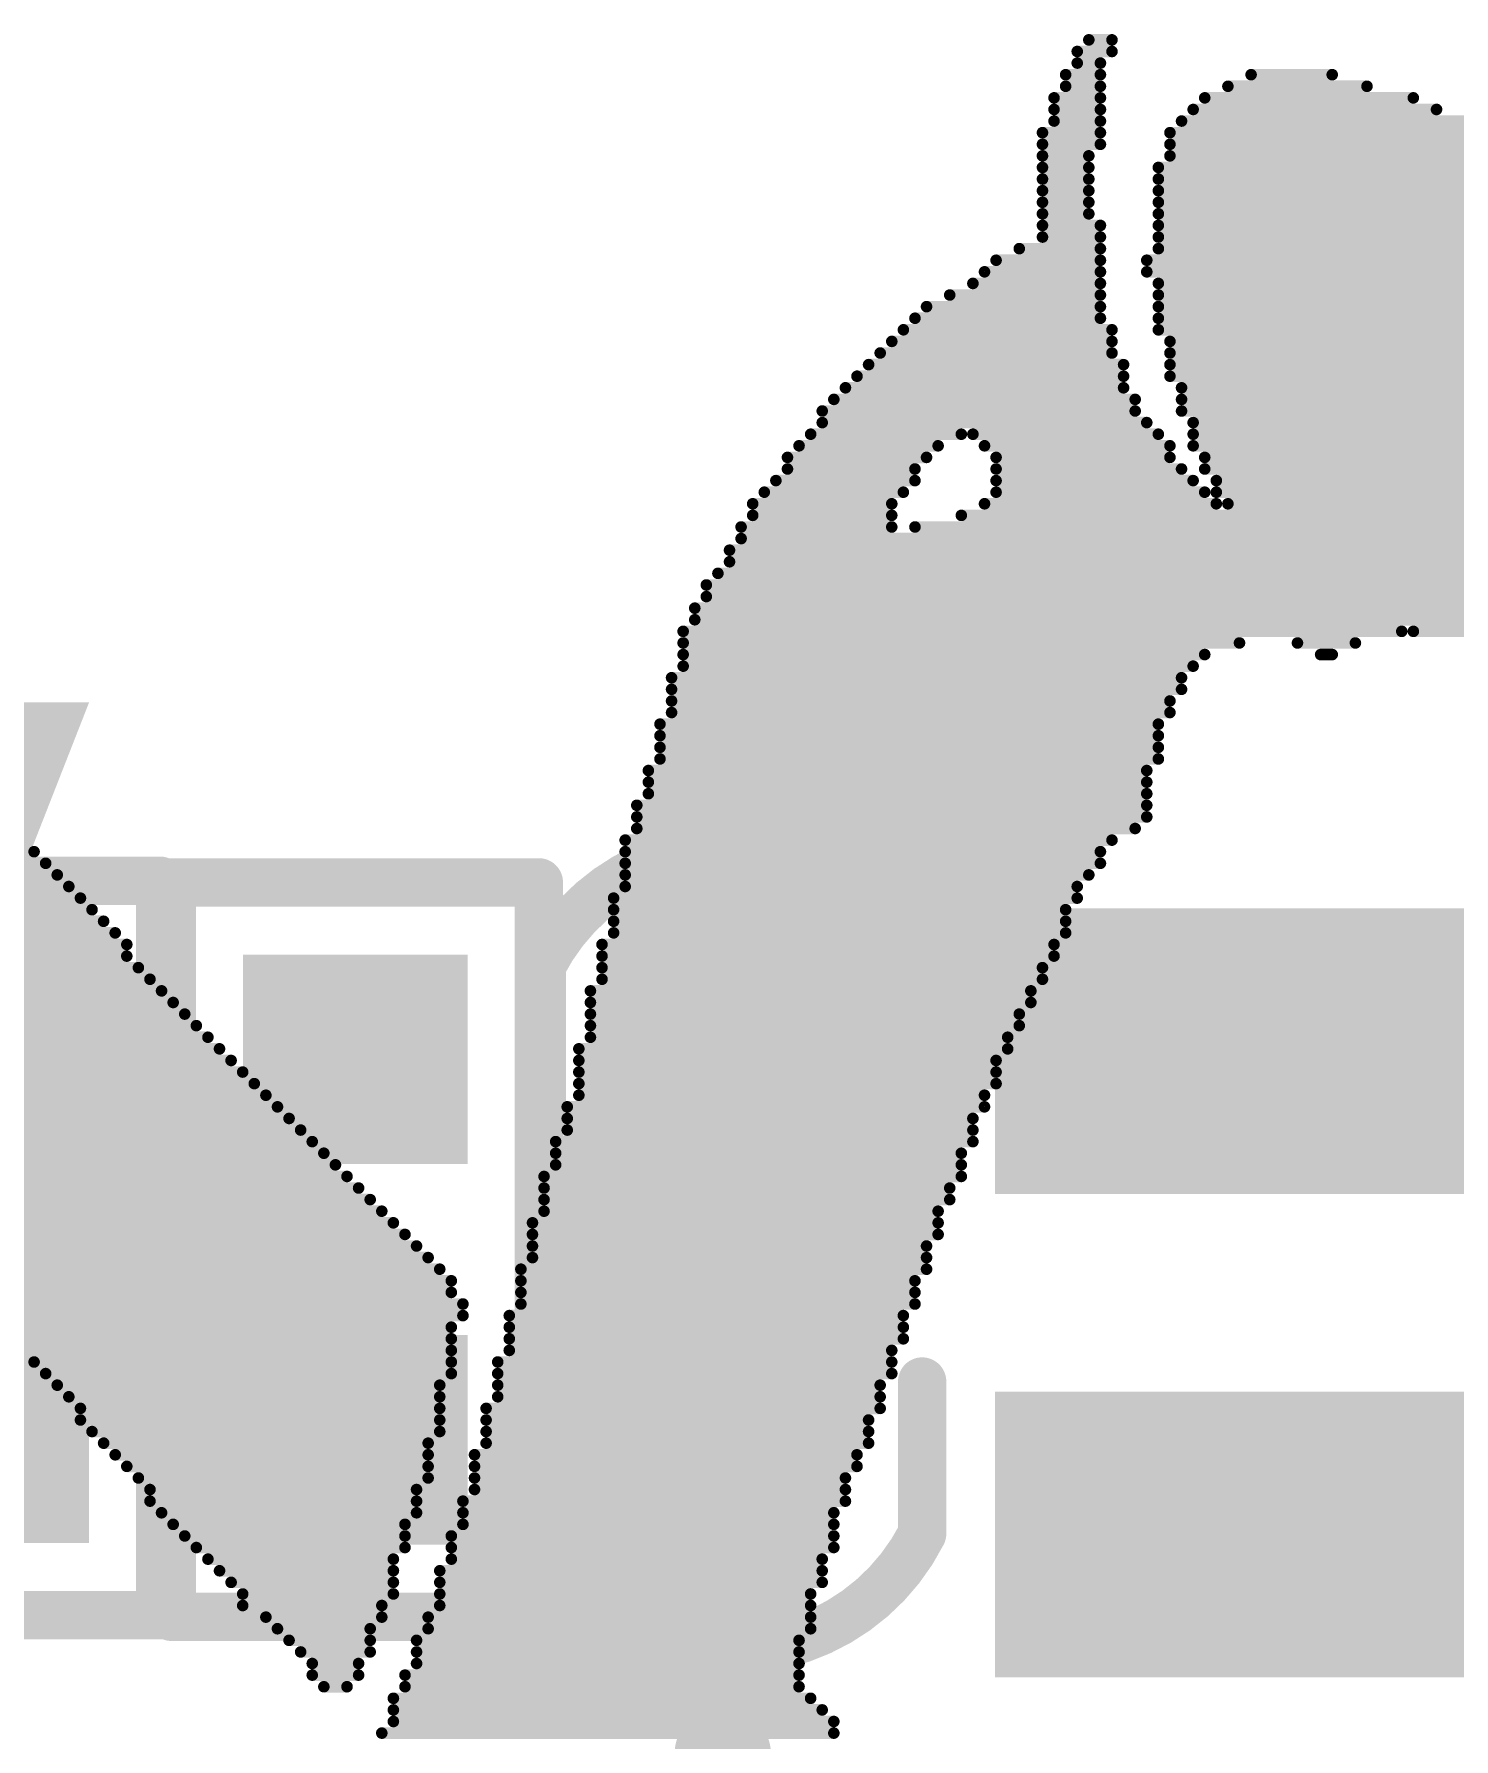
# Model space of a CAD drawing. Header units: millimetres. Extents: x -6 to 151, y -20 to 98.
# Drawn here: x 44.201 to 47.935, y 33.061 to 37.541 of the extents above; entities that cross this region are included whole.
import ezdxf

# ---------------------------------------------------------------- set-up
doc = ezdxf.new("R2010")
doc.units = ezdxf.units.MM
for name, color, linetype in [('BottomOverlay', 54, 'Continuous'), ('TopOverlay', 2, 'Continuous'), ('TopPaste', 8, 'Continuous'), ('TopSolder', 216, 'Continuous'), ('ViaHoleLayer', 16, 'Continuous')]:
    doc.layers.add(name, color=color, linetype=linetype)
doc.styles.add('Arial', font='arial.ttf', dxfattribs={"height": 0.2})

# ---------------------------------------------------------------- blocks, each defined once
blk = doc.blocks.new('SO8_WITH_PAD_39')
at = {"layer": 'TopPaste'}
for points in [[(1.925, -0.985), (1.925, -0.285), (3.475, -0.285), (3.475, -0.985)], [(1.925, -2.255), (1.925, -1.555), (3.475, -1.555), (3.475, -2.255)]]:
    blk.add_hatch(color=8, dxfattribs=at).paths.add_polyline_path(points)
at = {"layer": 'TopSolder'}
for points in [[(1.8996, -1.0104), (1.8996, -0.2596), (3.5004, -0.2596), (3.5004, -1.0104)], [(1.8996, -2.2804), (1.8996, -1.5296), (3.5004, -1.5296), (3.5004, -2.2804)]]:
    blk.add_hatch(color=216, dxfattribs=at).paths.add_polyline_path(points)
blk = doc.blocks.new('CAP0402_49')
at = {"layer": 'TopPaste'}
for points in [[(-0.75, 0.25), (-0.25, 0.25), (-0.25, -0.25), (-0.75, -0.25)], [(0.25, 0.25), (0.75, 0.25), (0.75, -0.25), (0.25, -0.25)]]:
    blk.add_hatch(color=8, dxfattribs=at).paths.add_polyline_path(points)
at = {"layer": 'TopSolder'}
for points in [[(-0.7754, 0.2754), (-0.2246, 0.2754), (-0.2246, -0.2754), (-0.7754, -0.2754)], [(0.2246, 0.2754), (0.7754, 0.2754), (0.7754, -0.2754), (0.2246, -0.2754)]]:
    blk.add_hatch(color=216, dxfattribs=at).paths.add_polyline_path(points)
at = {"layer": 'TopOverlay', "const_width": 0.127}
for points in [[(-0.7472, -0.4997, -0.613401), (-0.7463, 0.5002)], [(0.7472, 0.4997, -0.613401), (0.7463, -0.5002)]]:
    blk.add_lwpolyline(points, format="xyb", dxfattribs=at)
for points in [[(-0.7466, 0.5), (-0.3466, 0.5)], [(0.3466, 0.5), (0.7466, 0.5)], [(-0.7466, -0.5), (-0.3466, -0.5)], [(0.3466, -0.5), (0.7466, -0.5)]]:
    blk.add_lwpolyline(points, dxfattribs=at)
at = {"layer": 'TopOverlay', "const_width": 0.0635}
for points in [[(-0.7784, 0.5, 1), (-0.7149, 0.5, 1)], [(-0.778, 0.5002, 1), (-0.7145, 0.5002, 1)], [(-0.3784, 0.5, 1), (-0.3149, 0.5, 1)], [(0.3149, 0.5, 1), (0.3784, 0.5, 1)], [(0.7149, 0.5, 1), (0.7784, 0.5, 1)], [(0.7154, 0.4997, 1), (0.7789, 0.4997, 1)], [(-0.7789, -0.4997, 1), (-0.7154, -0.4997, 1)], [(-0.7784, -0.5, 1), (-0.7149, -0.5, 1)], [(-0.3784, -0.5, 1), (-0.3149, -0.5, 1)], [(0.3149, -0.5, 1), (0.3784, -0.5, 1)], [(0.7145, -0.5002, 1), (0.778, -0.5002, 1)], [(0.7149, -0.5, 1), (0.7784, -0.5, 1)]]:
    blk.add_lwpolyline(points, format="xyb", close=True, dxfattribs=at)
blk = doc.blocks.new('RES0402_101')
at = {"layer": 'TopPaste'}
for points in [[(-0.75, -0.27), (-0.75, 0.27), (-0.25, 0.27), (-0.25, -0.27)], [(0.25, -0.27), (0.25, 0.27), (0.75, 0.27), (0.75, -0.27)]]:
    blk.add_hatch(color=8, dxfattribs=at).paths.add_polyline_path(points)
at = {"layer": 'TopSolder'}
for points in [[(-0.7754, -0.2954), (-0.7754, 0.2954), (-0.2246, 0.2954), (-0.2246, -0.2954)], [(0.2246, -0.2954), (0.2246, 0.2954), (0.7754, 0.2954), (0.7754, -0.2954)]]:
    blk.add_hatch(color=216, dxfattribs=at).paths.add_polyline_path(points)
at = {"layer": 'TopOverlay', "const_width": 0.127}
for points in [[(-0.9652, -0.4826), (-0.9652, 0.4826)], [(0.9652, 0.4826), (-0.9652, 0.4826)], [(0.9652, -0.4826), (0.9652, 0.4826)], [(0.9652, -0.4826), (-0.9652, -0.4826)]]:
    blk.add_lwpolyline(points, dxfattribs=at)
at = {"layer": 'TopOverlay', "const_width": 0.0635}
for points in [[(-0.997, 0.4826, 1), (-0.9335, 0.4826, 1)], [(-0.997, 0.4826, 1), (-0.9335, 0.4826, 1)], [(0.9335, 0.4826, 1), (0.997, 0.4826, 1)], [(0.9335, 0.4826, 1), (0.997, 0.4826, 1)], [(-0.997, -0.4826, 1), (-0.9335, -0.4826, 1)], [(-0.997, -0.4826, 1), (-0.9335, -0.4826, 1)], [(0.9335, -0.4826, 1), (0.997, -0.4826, 1)], [(0.9335, -0.4826, 1), (0.997, -0.4826, 1)]]:
    blk.add_lwpolyline(points, format="xyb", close=True, dxfattribs=at)
blk = doc.blocks.new('RES0402_105')
at = {"layer": 'TopPaste'}
for points in [[(-0.75, -0.27), (-0.75, 0.27), (-0.25, 0.27), (-0.25, -0.27)], [(0.25, -0.27), (0.25, 0.27), (0.75, 0.27), (0.75, -0.27)]]:
    blk.add_hatch(color=8, dxfattribs=at).paths.add_polyline_path(points)
at = {"layer": 'TopSolder'}
for points in [[(-0.7754, -0.2954), (-0.7754, 0.2954), (-0.2246, 0.2954), (-0.2246, -0.2954)], [(0.2246, -0.2954), (0.2246, 0.2954), (0.7754, 0.2954), (0.7754, -0.2954)]]:
    blk.add_hatch(color=216, dxfattribs=at).paths.add_polyline_path(points)
at = {"layer": 'TopOverlay', "const_width": 0.127}
for points in [[(-0.9652, 0.4826), (0.9652, 0.4826)], [(-0.9652, 0.4826), (-0.9652, -0.4826)], [(0.9652, 0.4826), (0.9652, -0.4826)], [(-0.9652, -0.4826), (0.9652, -0.4826)]]:
    blk.add_lwpolyline(points, dxfattribs=at)
at = {"layer": 'TopOverlay', "const_width": 0.0635}
for points in [[(-0.997, 0.4826, 1), (-0.9335, 0.4826, 1)], [(-0.997, 0.4826, 1), (-0.9335, 0.4826, 1)], [(0.9335, 0.4826, 1), (0.997, 0.4826, 1)], [(0.9335, 0.4826, 1), (0.997, 0.4826, 1)], [(-0.997, -0.4826, 1), (-0.9335, -0.4826, 1)], [(-0.997, -0.4826, 1), (-0.9335, -0.4826, 1)], [(0.9335, -0.4826, 1), (0.997, -0.4826, 1)], [(0.9335, -0.4826, 1), (0.997, -0.4826, 1)]]:
    blk.add_lwpolyline(points, format="xyb", close=True, dxfattribs=at)

msp = doc.modelspace()

# ---------------------------------------------------------------- hatches: boundary and pattern name
at = {"layer": 'ViaHoleLayer'}
h = msp.add_hatch(color=16, dxfattribs=at)
edge = h.paths.add_edge_path()
edge.add_arc((46.0121, 33.0192), 0.127, 0, 360)

# ---------------------------------------------------------------- linework, layer by layer
at = {"layer": 'BottomOverlay', "const_width": 0.0305}
for points in [[(46.9443, 37.4955), (47.0357, 37.4955)], [(46.9748, 37.526), (47.0357, 37.526)], [(46.9443, 37.465), (47.0052, 37.465)], [(46.9138, 37.4345), (47.0052, 37.4345)], [(46.9138, 37.404), (47.0052, 37.404)], [(47.3405, 37.404), (47.7063, 37.404)], [(47.4015, 37.4345), (47.6148, 37.4345)], [(46.8833, 37.3736), (47.0052, 37.3736)], [(47.2796, 37.3736), (47.8282, 37.3736)], [(46.8833, 37.3431), (47.0052, 37.3431)], [(46.8833, 37.3126), (47.0052, 37.3126)], [(47.2186, 37.3126), (47.9806, 37.3126)], [(47.2491, 37.3431), (47.8892, 37.3431)], [(46.8528, 37.2821), (47.0052, 37.2821)], [(47.1881, 37.2821), (48.0111, 37.2821)], [(46.8528, 37.2516), (47.0052, 37.2516)], [(46.8528, 37.2212), (46.9748, 37.2212)], [(47.1881, 37.2516), (48.072, 37.2516)], [(47.1881, 37.2212), (48.1635, 37.2212)], [(46.8528, 37.1907), (46.9748, 37.1907)], [(47.1576, 37.1907), (48.2244, 37.1907)], [(46.8528, 37.1602), (46.9748, 37.1602)], [(46.8528, 37.1297), (46.9748, 37.1297)], [(47.1576, 37.1602), (48.2854, 37.1602)], [(47.1576, 37.1297), (48.3464, 37.1297)], [(46.8528, 37.0992), (46.9748, 37.0992)], [(47.1576, 37.0992), (48.4073, 37.0992)], [(46.8528, 37.0688), (46.9748, 37.0688)], [(47.1576, 37.0688), (48.4988, 37.0688)], [(46.8528, 37.0383), (47.0052, 37.0383)], [(46.8528, 37.0078), (47.0052, 37.0078)], [(47.1576, 37.0383), (48.6207, 37.0383)], [(47.1576, 37.0078), (48.7731, 37.0078)], [(46.7919, 36.9773), (47.0052, 36.9773)], [(47.1576, 36.9773), (48.895, 36.9773)], [(46.7004, 36.9164), (47.0052, 36.9164)], [(46.7309, 36.9468), (47.0052, 36.9468)], [(47.1272, 36.9468), (49.0474, 36.9468)], [(47.1272, 36.9164), (49.1998, 36.9164)], [(46.67, 36.8859), (47.0052, 36.8859)], [(47.1576, 36.8859), (49.2608, 36.8859)], [(46.548, 36.8249), (47.0052, 36.8249)], [(46.609, 36.8554), (47.0052, 36.8554)], [(47.1576, 36.8554), (49.3522, 36.8554)], [(47.1576, 36.8249), (49.4436, 36.8249)], [(46.5176, 36.7944), (47.0052, 36.7944)], [(47.1576, 36.7944), (49.5046, 36.7944)], [(46.4566, 36.7335), (47.0357, 36.7335)], [(46.4871, 36.764), (47.0357, 36.764)], [(47.1576, 36.764), (49.596, 36.764)], [(47.1881, 36.7335), (49.657, 36.7335)], [(46.4261, 36.703), (47.0357, 36.703)], [(47.1881, 36.703), (49.7484, 36.703)], [(46.3652, 36.642), (47.0662, 36.642)], [(46.3956, 36.6725), (47.0662, 36.6725)], [(47.1881, 36.6725), (49.8094, 36.6725)], [(47.1881, 36.642), (49.9008, 36.642)], [(46.3347, 36.6116), (47.0662, 36.6116)], [(47.2186, 36.6116), (49.9923, 36.6116)], [(46.2737, 36.5506), (47.0967, 36.5506)], [(46.3042, 36.5811), (47.0967, 36.5811)], [(47.2186, 36.5811), (50.0532, 36.5811)], [(47.2186, 36.5506), (50.1142, 36.5506)], [(46.2737, 36.5201), (47.1272, 36.5201)], [(47.2491, 36.5201), (50.2056, 36.5201)], [(46.2128, 36.4592), (46.5785, 36.4592)], [(46.2432, 36.4896), (46.6395, 36.4896)], [(46.67, 36.4896), (47.1576, 36.4896)], [(46.7004, 36.4592), (47.1881, 36.4592)], [(47.2491, 36.4896), (50.2666, 36.4896)], [(47.2491, 36.4592), (50.358, 36.4592)], [(46.1823, 36.4287), (46.548, 36.4287)], [(46.7309, 36.4287), (47.1881, 36.4287)], [(47.2796, 36.4287), (50.419, 36.4287)], [(46.1518, 36.3677), (46.5176, 36.3677)], [(46.1823, 36.3982), (46.5176, 36.3982)], [(46.7309, 36.3982), (47.2186, 36.3982)], [(46.7309, 36.3677), (47.2491, 36.3677)], [(47.2796, 36.3982), (50.5104, 36.3982)], [(47.31, 36.3677), (50.5714, 36.3677)], [(46.1213, 36.3372), (46.4871, 36.3372)], [(46.7309, 36.3372), (47.2796, 36.3372)], [(47.31, 36.3372), (50.6324, 36.3372)], [(46.0908, 36.3068), (46.4566, 36.3068)], [(46.7004, 36.3068), (47.31, 36.3068)], [(47.3405, 36.3068), (50.6933, 36.3068)], [(46.0604, 36.2458), (46.4566, 36.2458)], [(46.0908, 36.2763), (46.4566, 36.2763)], [(46.5176, 36.2458), (50.8152, 36.2458)], [(46.6395, 36.2763), (50.7543, 36.2763)], [(46.0604, 36.2153), (50.8762, 36.2153)], [(46.0299, 36.1848), (50.9372, 36.1848)], [(46.0299, 36.1544), (51.0286, 36.1544)], [(45.9994, 36.1239), (51.0896, 36.1239)], [(45.9689, 36.0934), (51.1505, 36.0934)], [(45.9689, 36.0629), (51.2115, 36.0629)], [(45.9384, 36.0324), (51.2724, 36.0324)], [(45.908, 35.9715), (47.7977, 35.9715)], [(45.9384, 36.002), (51.3639, 36.002)], [(47.8282, 35.9715), (51.4248, 35.9715)], [(45.908, 35.941), (47.371, 35.941)], [(47.5234, 35.941), (47.6758, 35.941)], [(45.908, 35.9105), (47.2796, 35.9105)], [(45.908, 35.88), (47.2491, 35.88)], [(47.5844, 35.9105), (47.6148, 35.9105)], [(45.8775, 35.8496), (47.2186, 35.8496)], [(45.8775, 35.8191), (47.2186, 35.8191)], [(45.8775, 35.7886), (47.1881, 35.7886)], [(45.8775, 35.7581), (47.1881, 35.7581)], [(45.847, 35.7276), (47.1576, 35.7276)], [(45.847, 35.6972), (47.1576, 35.6972)], [(45.847, 35.6667), (47.1576, 35.6667)], [(45.8165, 35.6057), (47.1272, 35.6057)], [(45.847, 35.6362), (47.1576, 35.6362)], [(45.8165, 35.5752), (47.1272, 35.5752)], [(45.8165, 35.5448), (47.1272, 35.5448)], [(45.786, 35.5143), (47.1272, 35.5143)], [(45.786, 35.4838), (47.1272, 35.4838)], [(45.786, 35.4533), (47.0967, 35.4533)], [(43.7744, 35.3924), (44.2011, 35.3924)], [(45.7556, 35.4228), (47.0357, 35.4228)], [(45.7556, 35.3924), (47.0052, 35.3924)], [(43.7744, 35.3619), (44.2316, 35.3619)], [(45.7556, 35.3619), (47.0052, 35.3619)], [(43.7744, 35.3314), (44.262, 35.3314)], [(43.7744, 35.3009), (44.2925, 35.3009)], [(45.7556, 35.3314), (46.9748, 35.3314)], [(45.7556, 35.3009), (46.9443, 35.3009)], [(43.7439, 35.2704), (44.323, 35.2704)], [(45.7251, 35.2704), (46.9443, 35.2704)], [(43.7439, 35.24), (44.3535, 35.24)], [(43.7439, 35.2095), (44.384, 35.2095)], [(45.7251, 35.24), (46.9138, 35.24)], [(45.7251, 35.2095), (46.9138, 35.2095)], [(43.7439, 35.179), (44.4144, 35.179)], [(45.7251, 35.179), (46.9138, 35.179)], [(43.7134, 35.1485), (44.4449, 35.1485)], [(43.7134, 35.118), (44.4449, 35.118)], [(45.6946, 35.1485), (46.8833, 35.1485)], [(45.6946, 35.118), (46.8833, 35.118)], [(43.7134, 35.0876), (44.4754, 35.0876)], [(45.6946, 35.0876), (46.8528, 35.0876)], [(42.738, 35.0266), (44.5364, 35.0266)], [(43.7134, 35.0571), (44.5059, 35.0571)], [(45.6641, 35.0266), (46.8224, 35.0266)], [(45.6946, 35.0571), (46.8528, 35.0571)], [(42.738, 34.9961), (44.5668, 34.9961)], [(45.6641, 34.9961), (46.8224, 34.9961)], [(42.6771, 34.9352), (44.6278, 34.9352)], [(42.7076, 34.9656), (44.5973, 34.9656)], [(45.6641, 34.9656), (46.7919, 34.9656)], [(45.6641, 34.9352), (46.7919, 34.9352)], [(42.6466, 34.9047), (44.6583, 34.9047)], [(45.6641, 34.9047), (46.7614, 34.9047)], [(42.6161, 34.8437), (44.7192, 34.8437)], [(42.6466, 34.8742), (44.6888, 34.8742)], [(45.6336, 34.8742), (46.7614, 34.8742)], [(45.6336, 34.8437), (46.7309, 34.8437)], [(42.5856, 34.8132), (44.7497, 34.8132)], [(45.6336, 34.8132), (46.7309, 34.8132)], [(42.5856, 34.7828), (44.7802, 34.7828)], [(45.6336, 34.7828), (46.7309, 34.7828)], [(42.5247, 34.7218), (44.8412, 34.7218)], [(42.5552, 34.7523), (44.8107, 34.7523)], [(45.6032, 34.7218), (46.7004, 34.7218)], [(45.6336, 34.7523), (46.7004, 34.7523)], [(42.5247, 34.6913), (44.8716, 34.6913)], [(45.6032, 34.6913), (46.67, 34.6913)], [(42.4637, 34.6304), (44.9326, 34.6304)], [(42.4942, 34.6608), (44.9021, 34.6608)], [(45.5727, 34.6304), (46.67, 34.6304)], [(45.6032, 34.6608), (46.67, 34.6608)], [(42.4637, 34.5999), (44.9631, 34.5999)], [(45.5727, 34.5999), (46.6395, 34.5999)], [(42.4332, 34.5694), (44.9936, 34.5694)], [(42.4332, 34.5389), (45.024, 34.5389)], [(45.5422, 34.5389), (46.6395, 34.5389)], [(45.5727, 34.5694), (46.6395, 34.5694)], [(43.8048, 34.5084), (45.0545, 34.5084)], [(45.5422, 34.5084), (46.609, 34.5084)], [(43.8353, 34.478), (45.085, 34.478)], [(43.8658, 34.4475), (45.1155, 34.4475)], [(45.5422, 34.478), (46.609, 34.478)], [(45.5422, 34.4475), (46.5785, 34.4475)], [(43.8963, 34.417), (45.146, 34.417)], [(45.5117, 34.417), (46.5785, 34.417)], [(43.8963, 34.3865), (45.1764, 34.3865)], [(43.9268, 34.356), (45.2069, 34.356)], [(45.5117, 34.3865), (46.5785, 34.3865)], [(45.5117, 34.356), (46.548, 34.356)], [(43.9572, 34.3256), (45.2374, 34.3256)], [(45.5117, 34.3256), (46.548, 34.3256)], [(43.9877, 34.2951), (45.2679, 34.2951)], [(44.0182, 34.2646), (45.2984, 34.2646)], [(45.4812, 34.2951), (46.548, 34.2951)], [(45.4812, 34.2646), (46.5176, 34.2646)], [(44.0182, 34.2341), (45.2984, 34.2341)], [(45.4812, 34.2341), (46.5176, 34.2341)], [(44.0487, 34.2036), (45.3288, 34.2036)], [(44.0792, 34.1732), (45.3288, 34.1732)], [(45.4508, 34.1732), (46.4871, 34.1732)], [(45.4812, 34.2036), (46.5176, 34.2036)], [(44.1096, 34.1427), (45.2984, 34.1427)], [(45.4508, 34.1427), (46.4871, 34.1427)], [(44.1401, 34.1122), (45.2984, 34.1122)], [(45.4508, 34.1122), (46.4871, 34.1122)], [(44.1706, 34.0817), (45.2984, 34.0817)], [(44.2011, 34.0512), (45.2984, 34.0512)], [(45.4203, 34.0512), (46.4566, 34.0512)], [(45.4508, 34.0817), (46.4566, 34.0817)], [(44.2316, 34.0208), (45.2984, 34.0208)], [(45.4203, 34.0208), (46.4566, 34.0208)], [(44.262, 33.9903), (45.2679, 33.9903)], [(44.2925, 33.9598), (45.2679, 33.9598)], [(45.4203, 33.9903), (46.4261, 33.9903)], [(45.4203, 33.9598), (46.4261, 33.9598)], [(44.323, 33.9293), (45.2679, 33.9293)], [(45.3898, 33.9293), (46.4261, 33.9293)], [(44.323, 33.8988), (45.2679, 33.8988)], [(44.3535, 33.8684), (45.2679, 33.8684)], [(45.3898, 33.8988), (46.3956, 33.8988)], [(45.3898, 33.8684), (46.3956, 33.8684)], [(44.384, 33.8379), (45.2374, 33.8379)], [(45.3898, 33.8379), (46.3956, 33.8379)], [(44.4144, 33.8074), (45.2374, 33.8074)], [(44.4449, 33.7769), (45.2374, 33.7769)], [(45.3593, 33.8074), (46.3652, 33.8074)], [(45.3593, 33.7769), (46.3652, 33.7769)], [(44.4754, 33.7464), (45.2374, 33.7464)], [(45.3593, 33.7464), (46.3347, 33.7464)], [(44.5059, 33.716), (45.2069, 33.716)], [(44.5059, 33.6855), (45.2069, 33.6855)], [(45.3288, 33.6855), (46.3347, 33.6855)], [(45.3593, 33.716), (46.3347, 33.716)], [(44.5364, 33.655), (45.2069, 33.655)], [(45.3288, 33.655), (46.3042, 33.655)], [(44.5668, 33.6245), (45.1764, 33.6245)], [(44.5973, 33.594), (45.1764, 33.594)], [(45.2984, 33.594), (46.3042, 33.594)], [(45.3288, 33.6245), (46.3042, 33.6245)], [(44.6278, 33.5636), (45.1764, 33.5636)], [(45.2984, 33.5636), (46.3042, 33.5636)], [(44.6583, 33.5331), (45.146, 33.5331)], [(44.6888, 33.5026), (45.146, 33.5026)], [(45.2679, 33.5026), (46.2737, 33.5026)], [(45.2984, 33.5331), (46.2737, 33.5331)], [(44.7192, 33.4721), (45.146, 33.4721)], [(45.2679, 33.4721), (46.2737, 33.4721)], [(44.7497, 33.4416), (45.146, 33.4416)], [(44.7497, 33.4112), (45.1155, 33.4112)], [(45.2679, 33.4416), (46.2432, 33.4416)], [(45.2679, 33.4112), (46.2432, 33.4112)], [(44.8107, 33.3807), (45.1155, 33.3807)], [(45.2374, 33.3807), (46.2432, 33.3807)], [(44.8412, 33.3502), (45.085, 33.3502)], [(45.2374, 33.3502), (46.2432, 33.3502)], [(44.8716, 33.3197), (45.085, 33.3197)], [(44.9021, 33.2892), (45.085, 33.2892)], [(45.2069, 33.3197), (46.2128, 33.3197)], [(45.2069, 33.2892), (46.2128, 33.2892)], [(44.9326, 33.2588), (45.0545, 33.2588)], [(45.2069, 33.2588), (46.2128, 33.2588)], [(44.9326, 33.2283), (45.0545, 33.2283)], [(44.9631, 33.1978), (45.024, 33.1978)], [(45.1764, 33.2283), (46.2128, 33.2283)], [(45.1764, 33.1978), (46.2128, 33.1978)], [(45.146, 33.1673), (46.2432, 33.1673)], [(45.146, 33.1368), (46.2737, 33.1368)], [(45.146, 33.1064), (46.3042, 33.1064)], [(45.1155, 33.0759), (46.3042, 33.0759)]]:
    msp.add_lwpolyline(points, dxfattribs=at)
at = {"layer": 'BottomOverlay', "const_width": 0.0152}
for points in [[(46.9367, 37.4955, 1), (46.9519, 37.4955, 1)], [(46.9671, 37.526, 1), (46.9824, 37.526, 1)], [(47.0281, 37.526, 1), (47.0433, 37.526, 1)], [(47.0281, 37.4955, 1), (47.0433, 37.4955, 1)], [(46.9367, 37.465, 1), (46.9519, 37.465, 1)], [(46.9976, 37.465, 1), (47.0129, 37.465, 1)], [(46.9062, 37.4345, 1), (46.9214, 37.4345, 1)], [(46.9062, 37.404, 1), (46.9214, 37.404, 1)], [(46.9976, 37.4345, 1), (47.0129, 37.4345, 1)], [(46.9976, 37.404, 1), (47.0129, 37.404, 1)], [(47.3329, 37.404, 1), (47.3481, 37.404, 1)], [(47.3939, 37.4345, 1), (47.4091, 37.4345, 1)], [(47.6072, 37.4345, 1), (47.6225, 37.4345, 1)], [(47.6987, 37.404, 1), (47.7139, 37.404, 1)], [(46.8757, 37.3736, 1), (46.8909, 37.3736, 1)], [(46.9976, 37.3736, 1), (47.0129, 37.3736, 1)], [(47.2719, 37.3736, 1), (47.2872, 37.3736, 1)], [(47.8206, 37.3736, 1), (47.8358, 37.3736, 1)], [(46.8757, 37.3431, 1), (46.8909, 37.3431, 1)], [(46.8757, 37.3126, 1), (46.8909, 37.3126, 1)], [(46.9976, 37.3431, 1), (47.0129, 37.3431, 1)], [(46.9976, 37.3126, 1), (47.0129, 37.3126, 1)], [(47.211, 37.3126, 1), (47.2262, 37.3126, 1)], [(47.2415, 37.3431, 1), (47.2567, 37.3431, 1)], [(47.8815, 37.3431, 1), (47.8968, 37.3431, 1)], [(46.8452, 37.2821, 1), (46.8605, 37.2821, 1)], [(46.9976, 37.2821, 1), (47.0129, 37.2821, 1)], [(47.1805, 37.2821, 1), (47.1957, 37.2821, 1)], [(46.8452, 37.2516, 1), (46.8605, 37.2516, 1)], [(46.8452, 37.2212, 1), (46.8605, 37.2212, 1)], [(46.9671, 37.2212, 1), (46.9824, 37.2212, 1)], [(46.9976, 37.2516, 1), (47.0129, 37.2516, 1)], [(47.1805, 37.2516, 1), (47.1957, 37.2516, 1)], [(47.1805, 37.2212, 1), (47.1957, 37.2212, 1)], [(46.8452, 37.1907, 1), (46.8605, 37.1907, 1)], [(46.9671, 37.1907, 1), (46.9824, 37.1907, 1)], [(47.15, 37.1907, 1), (47.1653, 37.1907, 1)], [(46.8452, 37.1602, 1), (46.8605, 37.1602, 1)], [(46.8452, 37.1297, 1), (46.8605, 37.1297, 1)], [(46.9671, 37.1602, 1), (46.9824, 37.1602, 1)], [(46.9671, 37.1297, 1), (46.9824, 37.1297, 1)], [(47.15, 37.1602, 1), (47.1653, 37.1602, 1)], [(47.15, 37.1297, 1), (47.1653, 37.1297, 1)], [(46.8452, 37.0992, 1), (46.8605, 37.0992, 1)], [(46.9671, 37.0992, 1), (46.9824, 37.0992, 1)], [(47.15, 37.0992, 1), (47.1653, 37.0992, 1)], [(46.8452, 37.0688, 1), (46.8605, 37.0688, 1)], [(46.9671, 37.0688, 1), (46.9824, 37.0688, 1)], [(47.15, 37.0688, 1), (47.1653, 37.0688, 1)], [(46.8452, 37.0383, 1), (46.8605, 37.0383, 1)], [(46.8452, 37.0078, 1), (46.8605, 37.0078, 1)], [(46.9976, 37.0383, 1), (47.0129, 37.0383, 1)], [(46.9976, 37.0078, 1), (47.0129, 37.0078, 1)], [(47.15, 37.0383, 1), (47.1653, 37.0383, 1)], [(47.15, 37.0078, 1), (47.1653, 37.0078, 1)], [(46.7843, 36.9773, 1), (46.7995, 36.9773, 1)], [(46.9976, 36.9773, 1), (47.0129, 36.9773, 1)], [(47.15, 36.9773, 1), (47.1653, 36.9773, 1)], [(46.6928, 36.9164, 1), (46.7081, 36.9164, 1)], [(46.7233, 36.9468, 1), (46.7385, 36.9468, 1)], [(46.9976, 36.9468, 1), (47.0129, 36.9468, 1)], [(46.9976, 36.9164, 1), (47.0129, 36.9164, 1)], [(47.1195, 36.9468, 1), (47.1348, 36.9468, 1)], [(47.1195, 36.9164, 1), (47.1348, 36.9164, 1)], [(46.6623, 36.8859, 1), (46.6776, 36.8859, 1)], [(46.9976, 36.8859, 1), (47.0129, 36.8859, 1)], [(47.15, 36.8859, 1), (47.1653, 36.8859, 1)], [(46.5404, 36.8249, 1), (46.5557, 36.8249, 1)], [(46.6014, 36.8554, 1), (46.6166, 36.8554, 1)], [(46.9976, 36.8554, 1), (47.0129, 36.8554, 1)], [(46.9976, 36.8249, 1), (47.0129, 36.8249, 1)], [(47.15, 36.8554, 1), (47.1653, 36.8554, 1)], [(47.15, 36.8249, 1), (47.1653, 36.8249, 1)], [(46.5099, 36.7944, 1), (46.5252, 36.7944, 1)], [(46.9976, 36.7944, 1), (47.0129, 36.7944, 1)], [(47.15, 36.7944, 1), (47.1653, 36.7944, 1)], [(46.449, 36.7335, 1), (46.4642, 36.7335, 1)], [(46.4795, 36.764, 1), (46.4947, 36.764, 1)], [(47.0281, 36.764, 1), (47.0433, 36.764, 1)], [(47.0281, 36.7335, 1), (47.0433, 36.7335, 1)], [(47.15, 36.764, 1), (47.1653, 36.764, 1)], [(47.1805, 36.7335, 1), (47.1957, 36.7335, 1)], [(46.4185, 36.703, 1), (46.4337, 36.703, 1)], [(47.0281, 36.703, 1), (47.0433, 36.703, 1)], [(47.1805, 36.703, 1), (47.1957, 36.703, 1)], [(46.3575, 36.642, 1), (46.3728, 36.642, 1)], [(46.388, 36.6725, 1), (46.4033, 36.6725, 1)], [(47.0586, 36.6725, 1), (47.0738, 36.6725, 1)], [(47.0586, 36.642, 1), (47.0738, 36.642, 1)], [(47.1805, 36.6725, 1), (47.1957, 36.6725, 1)], [(47.1805, 36.642, 1), (47.1957, 36.642, 1)], [(46.3271, 36.6116, 1), (46.3423, 36.6116, 1)], [(47.0586, 36.6116, 1), (47.0738, 36.6116, 1)], [(47.211, 36.6116, 1), (47.2262, 36.6116, 1)], [(46.2661, 36.5506, 1), (46.2813, 36.5506, 1)], [(46.2966, 36.5811, 1), (46.3118, 36.5811, 1)], [(47.0891, 36.5811, 1), (47.1043, 36.5811, 1)], [(47.0891, 36.5506, 1), (47.1043, 36.5506, 1)], [(47.211, 36.5811, 1), (47.2262, 36.5811, 1)], [(47.211, 36.5506, 1), (47.2262, 36.5506, 1)], [(46.2661, 36.5201, 1), (46.2813, 36.5201, 1)], [(47.1195, 36.5201, 1), (47.1348, 36.5201, 1)], [(47.2415, 36.5201, 1), (47.2567, 36.5201, 1)], [(46.2051, 36.4592, 1), (46.2204, 36.4592, 1)], [(46.2356, 36.4896, 1), (46.2509, 36.4896, 1)], [(46.5709, 36.4592, 1), (46.5861, 36.4592, 1)], [(46.6319, 36.4896, 1), (46.6471, 36.4896, 1)], [(46.6623, 36.4896, 1), (46.6776, 36.4896, 1)], [(46.6928, 36.4592, 1), (46.7081, 36.4592, 1)], [(47.15, 36.4896, 1), (47.1653, 36.4896, 1)], [(47.1805, 36.4592, 1), (47.1957, 36.4592, 1)], [(47.2415, 36.4896, 1), (47.2567, 36.4896, 1)], [(47.2415, 36.4592, 1), (47.2567, 36.4592, 1)], [(46.1747, 36.4287, 1), (46.1899, 36.4287, 1)], [(46.5404, 36.4287, 1), (46.5557, 36.4287, 1)], [(46.7233, 36.4287, 1), (46.7385, 36.4287, 1)], [(47.1805, 36.4287, 1), (47.1957, 36.4287, 1)], [(47.2719, 36.4287, 1), (47.2872, 36.4287, 1)], [(46.1442, 36.3677, 1), (46.1594, 36.3677, 1)], [(46.1747, 36.3982, 1), (46.1899, 36.3982, 1)], [(46.5099, 36.3982, 1), (46.5252, 36.3982, 1)], [(46.5099, 36.3677, 1), (46.5252, 36.3677, 1)], [(46.7233, 36.3982, 1), (46.7385, 36.3982, 1)], [(46.7233, 36.3677, 1), (46.7385, 36.3677, 1)], [(47.211, 36.3982, 1), (47.2262, 36.3982, 1)], [(47.2415, 36.3677, 1), (47.2567, 36.3677, 1)], [(47.2719, 36.3982, 1), (47.2872, 36.3982, 1)], [(47.3024, 36.3677, 1), (47.3177, 36.3677, 1)], [(46.1137, 36.3372, 1), (46.1289, 36.3372, 1)], [(46.4795, 36.3372, 1), (46.4947, 36.3372, 1)], [(46.7233, 36.3372, 1), (46.7385, 36.3372, 1)], [(47.2719, 36.3372, 1), (47.2872, 36.3372, 1)], [(47.3024, 36.3372, 1), (47.3177, 36.3372, 1)], [(46.0832, 36.3068, 1), (46.0985, 36.3068, 1)], [(46.449, 36.3068, 1), (46.4642, 36.3068, 1)], [(46.6928, 36.3068, 1), (46.7081, 36.3068, 1)], [(47.3024, 36.3068, 1), (47.3177, 36.3068, 1)], [(47.3329, 36.3068, 1), (47.3481, 36.3068, 1)], [(46.0527, 36.2458, 1), (46.068, 36.2458, 1)], [(46.0832, 36.2763, 1), (46.0985, 36.2763, 1)], [(46.449, 36.2763, 1), (46.4642, 36.2763, 1)], [(46.449, 36.2458, 1), (46.4642, 36.2458, 1)], [(46.5099, 36.2458, 1), (46.5252, 36.2458, 1)], [(46.6319, 36.2763, 1), (46.6471, 36.2763, 1)], [(46.0527, 36.2153, 1), (46.068, 36.2153, 1)], [(46.0223, 36.1848, 1), (46.0375, 36.1848, 1)], [(46.0223, 36.1544, 1), (46.0375, 36.1544, 1)], [(45.9918, 36.1239, 1), (46.007, 36.1239, 1)], [(45.9613, 36.0934, 1), (45.9765, 36.0934, 1)], [(45.9613, 36.0629, 1), (45.9765, 36.0629, 1)], [(45.9308, 36.0324, 1), (45.9461, 36.0324, 1)], [(45.9003, 35.9715, 1), (45.9156, 35.9715, 1)], [(45.9308, 36.002, 1), (45.9461, 36.002, 1)], [(47.7901, 35.9715, 1), (47.8053, 35.9715, 1)], [(47.8206, 35.9715, 1), (47.8358, 35.9715, 1)], [(45.9003, 35.941, 1), (45.9156, 35.941, 1)], [(47.3634, 35.941, 1), (47.3786, 35.941, 1)], [(47.5158, 35.941, 1), (47.531, 35.941, 1)], [(47.6682, 35.941, 1), (47.6834, 35.941, 1)], [(45.9003, 35.9105, 1), (45.9156, 35.9105, 1)], [(45.9003, 35.88, 1), (45.9156, 35.88, 1)], [(47.2415, 35.88, 1), (47.2567, 35.88, 1)], [(47.2719, 35.9105, 1), (47.2872, 35.9105, 1)], [(47.5767, 35.9105, 1), (47.592, 35.9105, 1)], [(47.6072, 35.9105, 1), (47.6225, 35.9105, 1)], [(45.8699, 35.8496, 1), (45.8851, 35.8496, 1)], [(47.211, 35.8496, 1), (47.2262, 35.8496, 1)], [(45.8699, 35.8191, 1), (45.8851, 35.8191, 1)], [(45.8699, 35.7886, 1), (45.8851, 35.7886, 1)], [(47.1805, 35.7886, 1), (47.1957, 35.7886, 1)], [(47.211, 35.8191, 1), (47.2262, 35.8191, 1)], [(45.8699, 35.7581, 1), (45.8851, 35.7581, 1)], [(47.1805, 35.7581, 1), (47.1957, 35.7581, 1)], [(45.8394, 35.7276, 1), (45.8546, 35.7276, 1)], [(45.8394, 35.6972, 1), (45.8546, 35.6972, 1)], [(47.15, 35.7276, 1), (47.1653, 35.7276, 1)], [(47.15, 35.6972, 1), (47.1653, 35.6972, 1)], [(45.8394, 35.6667, 1), (45.8546, 35.6667, 1)], [(47.15, 35.6667, 1), (47.1653, 35.6667, 1)], [(45.8089, 35.6057, 1), (45.8241, 35.6057, 1)], [(45.8394, 35.6362, 1), (45.8546, 35.6362, 1)], [(47.1195, 35.6057, 1), (47.1348, 35.6057, 1)], [(47.15, 35.6362, 1), (47.1653, 35.6362, 1)], [(45.8089, 35.5752, 1), (45.8241, 35.5752, 1)], [(47.1195, 35.5752, 1), (47.1348, 35.5752, 1)], [(45.8089, 35.5448, 1), (45.8241, 35.5448, 1)], [(47.1195, 35.5448, 1), (47.1348, 35.5448, 1)], [(45.7784, 35.5143, 1), (45.7937, 35.5143, 1)], [(45.7784, 35.4838, 1), (45.7937, 35.4838, 1)], [(47.1195, 35.5143, 1), (47.1348, 35.5143, 1)], [(47.1195, 35.4838, 1), (47.1348, 35.4838, 1)], [(45.7784, 35.4533, 1), (45.7937, 35.4533, 1)], [(47.0891, 35.4533, 1), (47.1043, 35.4533, 1)], [(44.1935, 35.3924, 1), (44.2087, 35.3924, 1)], [(45.7479, 35.4228, 1), (45.7632, 35.4228, 1)], [(45.7479, 35.3924, 1), (45.7632, 35.3924, 1)], [(46.9976, 35.3924, 1), (47.0129, 35.3924, 1)], [(47.0281, 35.4228, 1), (47.0433, 35.4228, 1)], [(44.2239, 35.3619, 1), (44.2392, 35.3619, 1)], [(45.7479, 35.3619, 1), (45.7632, 35.3619, 1)], [(46.9976, 35.3619, 1), (47.0129, 35.3619, 1)], [(44.2544, 35.3314, 1), (44.2697, 35.3314, 1)], [(44.2849, 35.3009, 1), (44.3001, 35.3009, 1)], [(45.7479, 35.3314, 1), (45.7632, 35.3314, 1)], [(45.7479, 35.3009, 1), (45.7632, 35.3009, 1)], [(46.9367, 35.3009, 1), (46.9519, 35.3009, 1)], [(46.9671, 35.3314, 1), (46.9824, 35.3314, 1)], [(44.3154, 35.2704, 1), (44.3306, 35.2704, 1)], [(45.7175, 35.2704, 1), (45.7327, 35.2704, 1)], [(46.9367, 35.2704, 1), (46.9519, 35.2704, 1)], [(44.3459, 35.24, 1), (44.3611, 35.24, 1)], [(44.3763, 35.2095, 1), (44.3916, 35.2095, 1)], [(45.7175, 35.24, 1), (45.7327, 35.24, 1)], [(45.7175, 35.2095, 1), (45.7327, 35.2095, 1)], [(46.9062, 35.24, 1), (46.9214, 35.24, 1)], [(46.9062, 35.2095, 1), (46.9214, 35.2095, 1)], [(44.4068, 35.179, 1), (44.4221, 35.179, 1)], [(45.7175, 35.179, 1), (45.7327, 35.179, 1)], [(46.9062, 35.179, 1), (46.9214, 35.179, 1)], [(44.4373, 35.1485, 1), (44.4525, 35.1485, 1)], [(44.4373, 35.118, 1), (44.4525, 35.118, 1)], [(45.687, 35.1485, 1), (45.7022, 35.1485, 1)], [(45.687, 35.118, 1), (45.7022, 35.118, 1)], [(46.8757, 35.1485, 1), (46.8909, 35.1485, 1)], [(46.8757, 35.118, 1), (46.8909, 35.118, 1)], [(44.4678, 35.0876, 1), (44.483, 35.0876, 1)], [(45.687, 35.0876, 1), (45.7022, 35.0876, 1)], [(46.8452, 35.0876, 1), (46.8605, 35.0876, 1)], [(44.4983, 35.0571, 1), (44.5135, 35.0571, 1)], [(44.5287, 35.0266, 1), (44.544, 35.0266, 1)], [(45.6565, 35.0266, 1), (45.6717, 35.0266, 1)], [(45.687, 35.0571, 1), (45.7022, 35.0571, 1)], [(46.8147, 35.0266, 1), (46.83, 35.0266, 1)], [(46.8452, 35.0571, 1), (46.8605, 35.0571, 1)], [(44.5592, 34.9961, 1), (44.5745, 34.9961, 1)], [(45.6565, 34.9961, 1), (45.6717, 34.9961, 1)], [(46.8147, 34.9961, 1), (46.83, 34.9961, 1)], [(44.5897, 34.9656, 1), (44.6049, 34.9656, 1)], [(44.6202, 34.9352, 1), (44.6354, 34.9352, 1)], [(45.6565, 34.9656, 1), (45.6717, 34.9656, 1)], [(45.6565, 34.9352, 1), (45.6717, 34.9352, 1)], [(46.7843, 34.9656, 1), (46.7995, 34.9656, 1)], [(46.7843, 34.9352, 1), (46.7995, 34.9352, 1)], [(44.6507, 34.9047, 1), (44.6659, 34.9047, 1)], [(45.6565, 34.9047, 1), (45.6717, 34.9047, 1)], [(46.7538, 34.9047, 1), (46.769, 34.9047, 1)], [(44.6811, 34.8742, 1), (44.6964, 34.8742, 1)], [(44.7116, 34.8437, 1), (44.7269, 34.8437, 1)], [(45.626, 34.8742, 1), (45.6413, 34.8742, 1)], [(45.626, 34.8437, 1), (45.6413, 34.8437, 1)], [(46.7233, 34.8437, 1), (46.7385, 34.8437, 1)], [(46.7538, 34.8742, 1), (46.769, 34.8742, 1)], [(44.7421, 34.8132, 1), (44.7573, 34.8132, 1)], [(45.626, 34.8132, 1), (45.6413, 34.8132, 1)], [(46.7233, 34.8132, 1), (46.7385, 34.8132, 1)], [(44.7726, 34.7828, 1), (44.7878, 34.7828, 1)], [(45.626, 34.7828, 1), (45.6413, 34.7828, 1)], [(46.7233, 34.7828, 1), (46.7385, 34.7828, 1)], [(44.8031, 34.7523, 1), (44.8183, 34.7523, 1)], [(44.8335, 34.7218, 1), (44.8488, 34.7218, 1)], [(45.5955, 34.7218, 1), (45.6108, 34.7218, 1)], [(45.626, 34.7523, 1), (45.6413, 34.7523, 1)], [(46.6928, 34.7523, 1), (46.7081, 34.7523, 1)], [(46.6928, 34.7218, 1), (46.7081, 34.7218, 1)], [(44.864, 34.6913, 1), (44.8793, 34.6913, 1)], [(45.5955, 34.6913, 1), (45.6108, 34.6913, 1)], [(46.6623, 34.6913, 1), (46.6776, 34.6913, 1)], [(44.8945, 34.6608, 1), (44.9097, 34.6608, 1)], [(44.925, 34.6304, 1), (44.9402, 34.6304, 1)], [(45.5651, 34.6304, 1), (45.5803, 34.6304, 1)], [(45.5955, 34.6608, 1), (45.6108, 34.6608, 1)], [(46.6623, 34.6608, 1), (46.6776, 34.6608, 1)], [(46.6623, 34.6304, 1), (46.6776, 34.6304, 1)], [(44.9555, 34.5999, 1), (44.9707, 34.5999, 1)], [(45.5651, 34.5999, 1), (45.5803, 34.5999, 1)], [(46.6319, 34.5999, 1), (46.6471, 34.5999, 1)], [(44.9859, 34.5694, 1), (45.0012, 34.5694, 1)], [(45.0164, 34.5389, 1), (45.0317, 34.5389, 1)], [(45.5346, 34.5389, 1), (45.5498, 34.5389, 1)], [(45.5651, 34.5694, 1), (45.5803, 34.5694, 1)], [(46.6319, 34.5694, 1), (46.6471, 34.5694, 1)], [(46.6319, 34.5389, 1), (46.6471, 34.5389, 1)], [(45.0469, 34.5084, 1), (45.0621, 34.5084, 1)], [(45.5346, 34.5084, 1), (45.5498, 34.5084, 1)], [(46.6014, 34.5084, 1), (46.6166, 34.5084, 1)], [(45.0774, 34.478, 1), (45.0926, 34.478, 1)], [(45.1079, 34.4475, 1), (45.1231, 34.4475, 1)], [(45.5346, 34.478, 1), (45.5498, 34.478, 1)], [(45.5346, 34.4475, 1), (45.5498, 34.4475, 1)], [(46.5709, 34.4475, 1), (46.5861, 34.4475, 1)], [(46.6014, 34.478, 1), (46.6166, 34.478, 1)], [(45.1383, 34.417, 1), (45.1536, 34.417, 1)], [(45.5041, 34.417, 1), (45.5193, 34.417, 1)], [(46.5709, 34.417, 1), (46.5861, 34.417, 1)], [(45.1688, 34.3865, 1), (45.1841, 34.3865, 1)], [(45.1993, 34.356, 1), (45.2145, 34.356, 1)], [(45.5041, 34.3865, 1), (45.5193, 34.3865, 1)], [(45.5041, 34.356, 1), (45.5193, 34.356, 1)], [(46.5404, 34.356, 1), (46.5557, 34.356, 1)], [(46.5709, 34.3865, 1), (46.5861, 34.3865, 1)], [(45.2298, 34.3256, 1), (45.245, 34.3256, 1)], [(45.5041, 34.3256, 1), (45.5193, 34.3256, 1)], [(46.5404, 34.3256, 1), (46.5557, 34.3256, 1)], [(45.2603, 34.2951, 1), (45.2755, 34.2951, 1)], [(45.2907, 34.2646, 1), (45.306, 34.2646, 1)], [(45.4736, 34.2951, 1), (45.4889, 34.2951, 1)], [(45.4736, 34.2646, 1), (45.4889, 34.2646, 1)], [(46.5099, 34.2646, 1), (46.5252, 34.2646, 1)], [(46.5404, 34.2951, 1), (46.5557, 34.2951, 1)], [(45.2907, 34.2341, 1), (45.306, 34.2341, 1)], [(45.4736, 34.2341, 1), (45.4889, 34.2341, 1)], [(46.5099, 34.2341, 1), (46.5252, 34.2341, 1)], [(45.3212, 34.2036, 1), (45.3365, 34.2036, 1)], [(45.3212, 34.1732, 1), (45.3365, 34.1732, 1)], [(45.4431, 34.1732, 1), (45.4584, 34.1732, 1)], [(45.4736, 34.2036, 1), (45.4889, 34.2036, 1)], [(46.4795, 34.1732, 1), (46.4947, 34.1732, 1)], [(46.5099, 34.2036, 1), (46.5252, 34.2036, 1)], [(45.2907, 34.1427, 1), (45.306, 34.1427, 1)], [(45.4431, 34.1427, 1), (45.4584, 34.1427, 1)], [(46.4795, 34.1427, 1), (46.4947, 34.1427, 1)], [(45.2907, 34.1122, 1), (45.306, 34.1122, 1)], [(45.4431, 34.1122, 1), (45.4584, 34.1122, 1)], [(46.4795, 34.1122, 1), (46.4947, 34.1122, 1)], [(44.1935, 34.0512, 1), (44.2087, 34.0512, 1)], [(45.2907, 34.0817, 1), (45.306, 34.0817, 1)], [(45.2907, 34.0512, 1), (45.306, 34.0512, 1)], [(45.4127, 34.0512, 1), (45.4279, 34.0512, 1)], [(45.4431, 34.0817, 1), (45.4584, 34.0817, 1)], [(46.449, 34.0817, 1), (46.4642, 34.0817, 1)], [(46.449, 34.0512, 1), (46.4642, 34.0512, 1)], [(44.2239, 34.0208, 1), (44.2392, 34.0208, 1)], [(45.2907, 34.0208, 1), (45.306, 34.0208, 1)], [(45.4127, 34.0208, 1), (45.4279, 34.0208, 1)], [(46.449, 34.0208, 1), (46.4642, 34.0208, 1)], [(44.2544, 33.9903, 1), (44.2697, 33.9903, 1)], [(44.2849, 33.9598, 1), (44.3001, 33.9598, 1)], [(45.2603, 33.9903, 1), (45.2755, 33.9903, 1)], [(45.2603, 33.9598, 1), (45.2755, 33.9598, 1)], [(45.4127, 33.9903, 1), (45.4279, 33.9903, 1)], [(45.4127, 33.9598, 1), (45.4279, 33.9598, 1)], [(46.4185, 33.9903, 1), (46.4337, 33.9903, 1)], [(46.4185, 33.9598, 1), (46.4337, 33.9598, 1)], [(44.3154, 33.9293, 1), (44.3306, 33.9293, 1)], [(45.2603, 33.9293, 1), (45.2755, 33.9293, 1)], [(45.3822, 33.9293, 1), (45.3974, 33.9293, 1)], [(46.4185, 33.9293, 1), (46.4337, 33.9293, 1)], [(44.3154, 33.8988, 1), (44.3306, 33.8988, 1)], [(44.3459, 33.8684, 1), (44.3611, 33.8684, 1)], [(45.2603, 33.8988, 1), (45.2755, 33.8988, 1)], [(45.2603, 33.8684, 1), (45.2755, 33.8684, 1)], [(45.3822, 33.8988, 1), (45.3974, 33.8988, 1)], [(45.3822, 33.8684, 1), (45.3974, 33.8684, 1)], [(46.388, 33.8988, 1), (46.4033, 33.8988, 1)], [(46.388, 33.8684, 1), (46.4033, 33.8684, 1)], [(44.3763, 33.8379, 1), (44.3916, 33.8379, 1)], [(45.2298, 33.8379, 1), (45.245, 33.8379, 1)], [(45.3822, 33.8379, 1), (45.3974, 33.8379, 1)], [(46.388, 33.8379, 1), (46.4033, 33.8379, 1)], [(44.4068, 33.8074, 1), (44.4221, 33.8074, 1)], [(44.4373, 33.7769, 1), (44.4525, 33.7769, 1)], [(45.2298, 33.8074, 1), (45.245, 33.8074, 1)], [(45.2298, 33.7769, 1), (45.245, 33.7769, 1)], [(45.3517, 33.8074, 1), (45.3669, 33.8074, 1)], [(45.3517, 33.7769, 1), (45.3669, 33.7769, 1)], [(46.3575, 33.8074, 1), (46.3728, 33.8074, 1)], [(46.3575, 33.7769, 1), (46.3728, 33.7769, 1)], [(44.4678, 33.7464, 1), (44.483, 33.7464, 1)], [(45.2298, 33.7464, 1), (45.245, 33.7464, 1)], [(45.3517, 33.7464, 1), (45.3669, 33.7464, 1)], [(46.3271, 33.7464, 1), (46.3423, 33.7464, 1)], [(44.4983, 33.716, 1), (44.5135, 33.716, 1)], [(44.4983, 33.6855, 1), (44.5135, 33.6855, 1)], [(45.1993, 33.716, 1), (45.2145, 33.716, 1)], [(45.1993, 33.6855, 1), (45.2145, 33.6855, 1)], [(45.3212, 33.6855, 1), (45.3365, 33.6855, 1)], [(45.3517, 33.716, 1), (45.3669, 33.716, 1)], [(46.3271, 33.716, 1), (46.3423, 33.716, 1)], [(46.3271, 33.6855, 1), (46.3423, 33.6855, 1)], [(44.5287, 33.655, 1), (44.544, 33.655, 1)], [(45.1993, 33.655, 1), (45.2145, 33.655, 1)], [(45.3212, 33.655, 1), (45.3365, 33.655, 1)], [(46.2966, 33.655, 1), (46.3118, 33.655, 1)], [(44.5592, 33.6245, 1), (44.5745, 33.6245, 1)], [(44.5897, 33.594, 1), (44.6049, 33.594, 1)], [(45.1688, 33.6245, 1), (45.1841, 33.6245, 1)], [(45.1688, 33.594, 1), (45.1841, 33.594, 1)], [(45.2907, 33.594, 1), (45.306, 33.594, 1)], [(45.3212, 33.6245, 1), (45.3365, 33.6245, 1)], [(46.2966, 33.6245, 1), (46.3118, 33.6245, 1)], [(46.2966, 33.594, 1), (46.3118, 33.594, 1)], [(44.6202, 33.5636, 1), (44.6354, 33.5636, 1)], [(45.1688, 33.5636, 1), (45.1841, 33.5636, 1)], [(45.2907, 33.5636, 1), (45.306, 33.5636, 1)], [(46.2966, 33.5636, 1), (46.3118, 33.5636, 1)], [(44.6507, 33.5331, 1), (44.6659, 33.5331, 1)], [(44.6811, 33.5026, 1), (44.6964, 33.5026, 1)], [(45.1383, 33.5331, 1), (45.1536, 33.5331, 1)], [(45.1383, 33.5026, 1), (45.1536, 33.5026, 1)], [(45.2603, 33.5026, 1), (45.2755, 33.5026, 1)], [(45.2907, 33.5331, 1), (45.306, 33.5331, 1)], [(46.2661, 33.5331, 1), (46.2813, 33.5331, 1)], [(46.2661, 33.5026, 1), (46.2813, 33.5026, 1)], [(44.7116, 33.4721, 1), (44.7269, 33.4721, 1)], [(45.1383, 33.4721, 1), (45.1536, 33.4721, 1)], [(45.2603, 33.4721, 1), (45.2755, 33.4721, 1)], [(46.2661, 33.4721, 1), (46.2813, 33.4721, 1)], [(44.7421, 33.4416, 1), (44.7573, 33.4416, 1)], [(44.7421, 33.4112, 1), (44.7573, 33.4112, 1)], [(45.1079, 33.4112, 1), (45.1231, 33.4112, 1)], [(45.1383, 33.4416, 1), (45.1536, 33.4416, 1)], [(45.2603, 33.4416, 1), (45.2755, 33.4416, 1)], [(45.2603, 33.4112, 1), (45.2755, 33.4112, 1)], [(46.2356, 33.4416, 1), (46.2509, 33.4416, 1)], [(46.2356, 33.4112, 1), (46.2509, 33.4112, 1)], [(44.8031, 33.3807, 1), (44.8183, 33.3807, 1)], [(45.1079, 33.3807, 1), (45.1231, 33.3807, 1)], [(45.2298, 33.3807, 1), (45.245, 33.3807, 1)], [(46.2356, 33.3807, 1), (46.2509, 33.3807, 1)], [(44.8335, 33.3502, 1), (44.8488, 33.3502, 1)], [(45.0774, 33.3502, 1), (45.0926, 33.3502, 1)], [(45.2298, 33.3502, 1), (45.245, 33.3502, 1)], [(46.2356, 33.3502, 1), (46.2509, 33.3502, 1)], [(44.864, 33.3197, 1), (44.8793, 33.3197, 1)], [(44.8945, 33.2892, 1), (44.9097, 33.2892, 1)], [(45.0774, 33.3197, 1), (45.0926, 33.3197, 1)], [(45.0774, 33.2892, 1), (45.0926, 33.2892, 1)], [(45.1993, 33.3197, 1), (45.2145, 33.3197, 1)], [(45.1993, 33.2892, 1), (45.2145, 33.2892, 1)], [(46.2051, 33.3197, 1), (46.2204, 33.3197, 1)], [(46.2051, 33.2892, 1), (46.2204, 33.2892, 1)], [(44.925, 33.2588, 1), (44.9402, 33.2588, 1)], [(45.0469, 33.2588, 1), (45.0621, 33.2588, 1)], [(45.1993, 33.2588, 1), (45.2145, 33.2588, 1)], [(46.2051, 33.2588, 1), (46.2204, 33.2588, 1)], [(44.925, 33.2283, 1), (44.9402, 33.2283, 1)], [(44.9555, 33.1978, 1), (44.9707, 33.1978, 1)], [(45.0164, 33.1978, 1), (45.0317, 33.1978, 1)], [(45.0469, 33.2283, 1), (45.0621, 33.2283, 1)], [(45.1688, 33.2283, 1), (45.1841, 33.2283, 1)], [(45.1688, 33.1978, 1), (45.1841, 33.1978, 1)], [(46.2051, 33.2283, 1), (46.2204, 33.2283, 1)], [(46.2051, 33.1978, 1), (46.2204, 33.1978, 1)], [(45.1383, 33.1673, 1), (45.1536, 33.1673, 1)], [(46.2356, 33.1673, 1), (46.2509, 33.1673, 1)], [(45.1383, 33.1368, 1), (45.1536, 33.1368, 1)], [(45.1383, 33.1064, 1), (45.1536, 33.1064, 1)], [(46.2661, 33.1368, 1), (46.2813, 33.1368, 1)], [(46.2966, 33.1064, 1), (46.3118, 33.1064, 1)], [(45.1079, 33.0759, 1), (45.1231, 33.0759, 1)], [(46.2966, 33.0759, 1), (46.3118, 33.0759, 1)]]:
    msp.add_lwpolyline(points, format="xyb", close=True, dxfattribs=at)

# ---------------------------------------------------------------- block references
for name, p, rotation in [('SO8_WITH_PAD_39', (50.2283, 32.9631), 180), ('CAP0402_49', (46.0365, 34.3466), 90), ('RES0402_101', (44.0498, 34.3509), 270), ('RES0402_105', (45.0459, 34.3466), 90)]:
    msp.add_blockref(name, p, dxfattribs=dict(rotation=rotation))

# ---------------------------------------------------------------- texts
at = {"layer": 'TopOverlay', "style": 'Arial'}
msp.add_text('24V', height=1.524, rotation=360, dxfattribs=at).set_placement((40.5675, 34.261))

doc.saveas('drawing.dxf')
